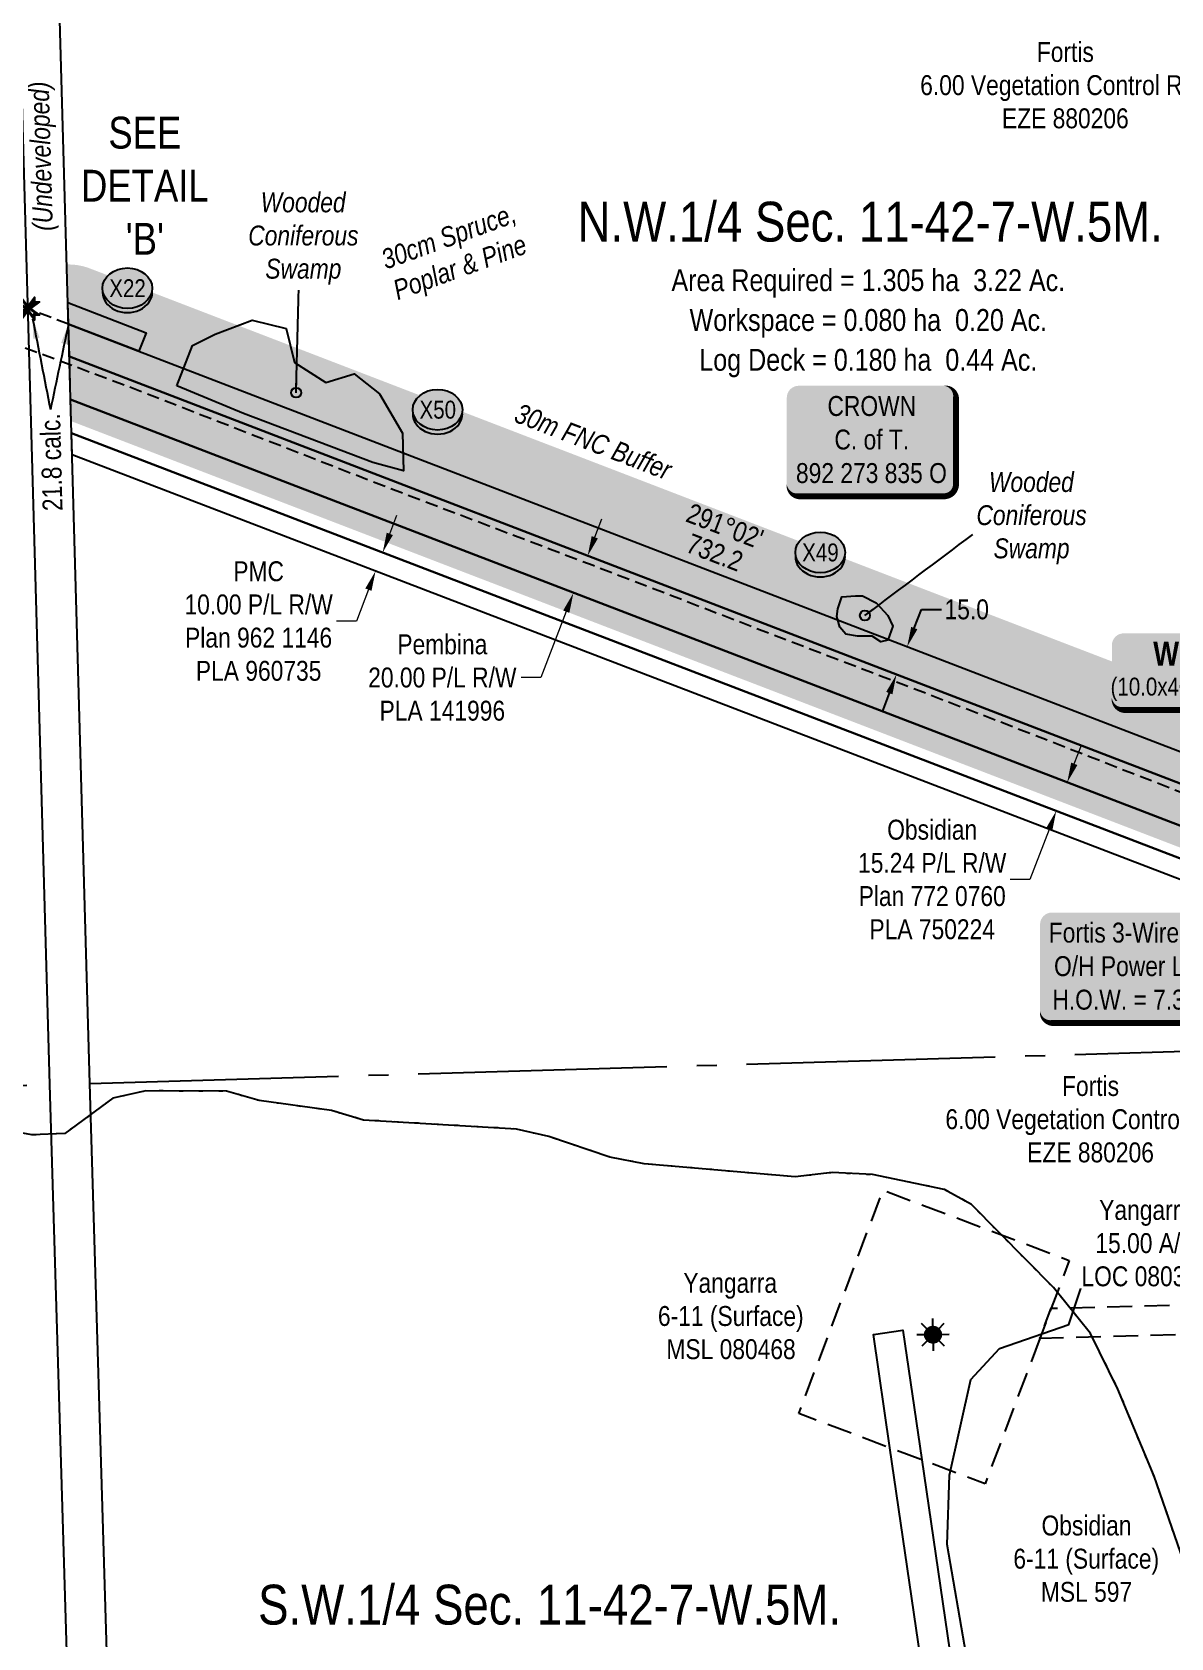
# Model space of a CAD drawing. Extents: x 633209 to 644713, y 5826006 to 5832721.
# Drawn here: x 641308 to 641880, y 5829889 to 5830696 of the extents above; entities that cross this region are included whole.
import ezdxf
from ezdxf.enums import TextEntityAlignment as Align

# ---------------------------------------------------------------- set-up
doc = ezdxf.new("R2010")
doc.units = 0
doc.header["$LTSCALE"] = 5
doc.header["$PDSIZE"] = 0.5
for name, pattern in [('foc-ACCESSROAD', [3.75, 2.5, -1.25]), ('foc-QUARTERLINE', [33, 25, -3, 2, -3]), ('foc-TRAV', [1.875, 1.25, -0.625]), ('foc-WHEELTRACKS', [2, 0.4, -1.6]), ('UG_PIPE', [1.875, 1.25, -0.625])]:
    doc.linetypes.add(name, pattern=pattern)
doc.layers.get('Defpoints').update_dxf_attribs({"color": 9})
for name, color, linetype in [('AS-OWNER', 7, 'Continuous'), ('AS-PIPE-UG', 44, 'UG_PIPE'), ('C-RW', 13, 'Continuous'), ('C-SYMBOL', 7, 'Continuous'), ('CG-NOTES', 7, 'Continuous'), ('DETAIL-T', 7, 'Continuous'), ('F-AR', 190, 'foc-ACCESSROAD'), ('F-RW', 190, 'Continuous'), ('F-WS', 190, 'foc-ACCESSROAD'), ('F-WS-S', 8, 'Continuous'), ('L-AREAREQUIRED', 7, 'Continuous'), ('L-AREAWORK', 5, 'Continuous'), ('L-BD1', 253, 'Continuous'), ('L-MON', 1, 'Continuous'), ('L-QSEC', 8, 'foc-QUARTERLINE'), ('L-ROAD-T', 7, 'Continuous'), ('L-SEC', 7, 'Continuous'), ('P-BUFFER-H 30m', 51, 'Continuous'), ('P-BUFFER-T', 40, 'Continuous'), ('P-CROSSINGS', 250, 'Continuous'), ('P-PROPOSED', 10, 'Continuous'), ('P-PROPOSED-H', 21, 'Continuous'), ('P-TEMP-BLOCKS', 250, 'Continuous'), ('P-TEMP-H', 41, 'Continuous'), ('P-TEMP_WORKSPACE', 46, 'Continuous'), ('P-TRAV', 4, 'foc-TRAV'), ('P-TXT', 4, 'Continuous'), ('T-BUSH-T', 110, 'Continuous'), ('T-WATER-P3', 160, 'foc-WHEELTRACKS'), ('WETLAND', 143, 'Continuous'), ('WETLAND-T', 146, 'Continuous')]:
    doc.layers.add(name, color=color, linetype=linetype)
for name, color, linetype, lineweight in [('C-AR-T', 13, 'Continuous', 9), ('C-RW-T', 13, 'Continuous', 9), ('C-WS-T', 13, 'Continuous', 9), ('F-EZE-T', 190, 'Continuous', 9), ('F-RW-T', 190, 'Continuous', 9), ('F-WS-T', 190, 'Continuous', 9), ('T-TEXT', 48, 'Continuous', 18)]:
    doc.layers.add(name, color=color, linetype=linetype, lineweight=lineweight)
doc.styles.add('100L', font='ARIALN.TTF', dxfattribs={"height": 11})
doc.styles.add('175L', font='ARIALN.TTF', dxfattribs={"height": 20})
doc.styles.add('80', font='ARIALN.TTF', dxfattribs={"height": 10})
doc.styles.add('80CG', font='ARIALN.TTF', dxfattribs={"height": 10})
doc.styles.add('80L', font='ARIALN.TTF', dxfattribs={"height": 10})
doc.styles.add('80LS', font='ARIALNI.TTF', dxfattribs={"height": 10})
doc.styles.add('BOLD', font='ARIALNB.TTF')
doc.styles.add('Crossing', font='ARIALN.TTF', dxfattribs={"height": 10})
doc.styles.add('foc-LtypeFont', font='ARIALN.TTF', dxfattribs={"height": 7.35})
doc.styles.add('MtXpl_Arial_Narrow', font='ARIALNI.TTF')
doc.linetypes.add('foc-TOPO-flowdirection-NOLINE', pattern='A,0,[">",foc-LtypeFont,S=0.3,R=0,X=0,Y=-0.945],-20,[">",foc-LtypeFont,S=0.3,R=0,X=0,Y=-0.945],0', length=20)
doc.dimstyles.new('Compass 5 000', dxfattribs={"dimscale": 5, "dimtxt": 9, "dimasz": 2, "dimexe": 0.2, "dimexo": 0.0625, "dimgap": 0.5, "dimtad": 0, "dimtih": 1, "dimtoh": 1, "dimzin": 0, "dimdsep": 46, "dimtxsty": '80CG', "dimcen": 0.1, "dimse1": 1, "dimse2": 1, "dimclrd": 256, "dimclrt": 256, "dimaunit": 1, "dimadec": 4, "dimazin": 0, "dimtfac": 0.06, "dimtofl": 0, "dimtmove": 0, "dimatfit": 1, "dimfxl": 0.2, "dimtolj": 1, "dimtzin": 0, "dimlwd": -1, "dimarcsym": 0})

# ---------------------------------------------------------------- blocks, each defined once
blk = doc.blocks.new('*D553')
at = {"layer": 'C-AR-T', "transparency": 16777216}
for p, q in [((641911.48, 5830087.71), (641901.48, 5830087.71)), ((641912.02, 5830067.58), (641911.48, 5830087.71)), ((641912.97, 5830032.6), (641913.24, 5830022.6))]:
    blk.add_line(p, q, dxfattribs=at)
for points in [[(641913.69, 5830067.62), (641910.36, 5830067.53), (641912.29, 5830057.58)], [(641914.64, 5830032.65), (641911.31, 5830032.56), (641912.7, 5830042.6)]]:
    blk.add_solid(points, dxfattribs=at)
at = {"layer": 'Defpoints', "color": 0, "transparency": 16777216}
for p in [(641866.56, 5830056.34), (641912.29, 5830057.58), (641866.97, 5830041.36)]:
    blk.add_point(p, dxfattribs=at)
at = {"layer": 'C-AR-T', "transparency": 16777216, "insert": (641867.16, 5830087.71), "char_height": 10, "attachment_point": 5, "style": '80CG', "bg_fill": 3, "box_fill_scale": 1.1, "bg_fill_color": 256, "bg_fill_true_color": 13158600, "bg_fill_transparency": 0}
blk.add_mtext('\\A1;Yangarra\\P15.00 A/R\\PLOC 080318', dxfattribs=at)
blk = doc.blocks.new('*D554')
at = {"layer": 'Defpoints', "color": 0, "transparency": 16777216}
for p in [(641940.4, 5830150.61), (641935.14, 5830120.94), (641941.14, 5830121.09)]:
    blk.add_point(p, dxfattribs=at)
at = {"layer": 'F-EZE-T', "transparency": 16777216}
for p, q in [((641924.4, 5830150.21), (641914.4, 5830149.96)), ((641950.4, 5830150.86), (641960.39, 5830151.11))]:
    blk.add_line(p, q, dxfattribs=at)
for points in [[(641924.36, 5830151.87), (641924.44, 5830148.54), (641934.4, 5830150.46)], [(641950.36, 5830152.53), (641950.44, 5830149.19), (641940.4, 5830150.61)]]:
    blk.add_solid(points, dxfattribs=at)
at = {"layer": 'F-EZE-T', "transparency": 16777216, "insert": (641839.25, 5830149.96), "char_height": 10, "attachment_point": 5, "style": '80CG'}
blk.add_mtext('\\A1;Fortis\\P6.00 Vegetation Control R/W\\PEZE 880206', dxfattribs=at)
blk = doc.blocks.new('label_road_undeveloped')
at = {"layer": 'L-ROAD-T', "style": '80L'}
blk.add_text('Government Road Allowance', height=10, dxfattribs=at).set_placement((0, 0), align=Align.MIDDLE_CENTER)
at = {"layer": 'T-TEXT', "style": '80LS'}
blk.add_text('(Undeveloped)', height=10, dxfattribs=at).set_placement((-154.19, 0), align=Align.MIDDLE_CENTER)
blk = doc.blocks.new('*D439')
at = {"layer": 'C-RW-T', "transparency": 16777216}
for p, q in [((641831.09, 5830328.53), (641834.67, 5830337.86)), ((641818.47, 5830295.62), (641808.79, 5830270.38)), ((641808.79, 5830270.38), (641798.79, 5830270.38))]:
    blk.add_line(p, q, dxfattribs=at)
for points in [[(641829.53, 5830329.12), (641832.65, 5830327.93), (641827.51, 5830319.19)], [(641816.92, 5830296.22), (641820.03, 5830295.02), (641822.05, 5830304.96)]]:
    blk.add_solid(points, dxfattribs=at)
at = {"layer": 'Defpoints', "color": 0, "transparency": 16777216}
for p in [(641844.92, 5830312.51), (641822.05, 5830304.96), (641839.46, 5830298.28)]:
    blk.add_point(p, dxfattribs=at)
at = {"layer": 'C-RW-T', "transparency": 16777216, "insert": (641759.71, 5830270.38), "char_height": 10, "attachment_point": 5, "style": '80CG'}
blk.add_mtext('\\A1;Obsidian\\P15.24 P/L R/W\\PPlan 772 0760\\PPLA 750224', dxfattribs=at)
blk = doc.blocks.new('*D507')
at = {"layer": 'Defpoints', "color": 0, "transparency": 16777216}
for p in [(641921.74, 5830669.88), (641923.57, 5830597.1), (641929.57, 5830597.25)]:
    blk.add_point(p, dxfattribs=at)
at = {"layer": 'F-EZE-T', "transparency": 16777216}
for p, q in [((641911.74, 5830669.63), (641901.74, 5830669.38)), ((641937.73, 5830670.28), (641947.73, 5830670.53))]:
    blk.add_line(p, q, dxfattribs=at)
for points in [[(641911.7, 5830671.29), (641911.78, 5830667.96), (641921.74, 5830669.88)], [(641937.69, 5830671.95), (641937.77, 5830668.61), (641927.74, 5830670.03)]]:
    blk.add_solid(points, dxfattribs=at)
at = {"layer": 'F-EZE-T', "transparency": 16777216, "insert": (641826.59, 5830669.38), "char_height": 10, "attachment_point": 5, "style": '80CG'}
blk.add_mtext('\\A1;Fortis\\P6.00 Vegetation Control R/W\\PEZE 880206', dxfattribs=at)
blk = doc.blocks.new('*D523')
at = {"layer": 'Defpoints', "color": 0, "transparency": 16777216}
for p in [(641586.63, 5830432.99), (641769.44, 5830362.89), (641762.27, 5830344.21)]:
    blk.add_point(p, dxfattribs=at)
at = {"layer": 'F-RW-T', "transparency": 16777216}
for p, q in [((641590.21, 5830442.33), (641593.79, 5830451.67)), ((641575.88, 5830404.97), (641563.18, 5830371.83)), ((641563.18, 5830371.83), (641553.18, 5830371.83))]:
    blk.add_line(p, q, dxfattribs=at)
for points in [[(641588.66, 5830442.93), (641591.77, 5830441.73), (641586.63, 5830432.99)], [(641574.33, 5830405.57), (641577.44, 5830404.37), (641579.46, 5830414.31)]]:
    blk.add_solid(points, dxfattribs=at)
at = {"layer": 'F-RW-T', "transparency": 16777216, "insert": (641513.64, 5830371.83), "char_height": 10, "attachment_point": 5, "style": '80CG'}
blk.add_mtext('\\A1;Pembina\\P20.00 P/L R/W\\PPLA 141996', dxfattribs=at)
blk = doc.blocks.new('*D524')
at = {"layer": 'Defpoints', "color": 0, "transparency": 16777216}
for p in [(641480.1, 5830425.38), (641513.09, 5830423.43), (641509.52, 5830414.1)]:
    blk.add_point(p, dxfattribs=at)
at = {"layer": 'F-RW-T', "transparency": 16777216}
for p, q in [((641487.26, 5830444.04), (641490.84, 5830453.38)), ((641476.52, 5830416.04), (641470.45, 5830400.2)), ((641470.45, 5830400.2), (641460.45, 5830400.2))]:
    blk.add_line(p, q, dxfattribs=at)
for points in [[(641485.7, 5830444.64), (641488.81, 5830443.45), (641483.68, 5830434.71)], [(641474.96, 5830416.63), (641478.07, 5830415.44), (641480.1, 5830425.38)]]:
    blk.add_solid(points, dxfattribs=at)
at = {"layer": 'F-RW-T', "transparency": 16777216, "insert": (641421.36, 5830400.2), "char_height": 10, "attachment_point": 5, "style": '80CG'}
blk.add_mtext('\\A1;PMC\\P10.00 P/L R/W\\PPlan 962 1146\\PPLA 960735', dxfattribs=at)
blk = doc.blocks.new('*U383')
h = blk.add_hatch(color=255)
edge = h.paths.add_edge_path()
edge.add_line((-36.5, -28.5), (36.5, -28.5))
edge.add_arc((36.5, -22.5), 6, 270, 360)
edge.add_line((42.5, -22.5), (42.5, 21))
edge.add_arc((36.5, 21), 6, 0, 90)
edge.add_line((36.5, 27), (-36.5, 27))
edge.add_arc((-36.5, 21), 6, 90, 180)
edge.add_line((-42.5, 21), (-42.5, -22.5))
edge.add_arc((-36.5, -22.5), 6, 180, 270)
at = {"color": 14, "flags": 128}
blk.add_lwpolyline([(-36.5, -28.5, 3, 3, 0), (36.5, -28.5, 3, 3, 0.414214), (42.5, -22.5, 3, 3, 0), (42.5, 21, 3, 0, 0.414214), (36.5, 27, 0, 0, 0), (-36.5, 27, 0, 0, 0.414214), (-42.5, 21, 0, 0, 0), (-42.5, -22.5, 0, 3, 0.414214)], format="xyseb", close=True, dxfattribs=at)
at = {"color": 14, "style": '80'}
blk.add_attdef('ENTER_TEXT_001', (-26.85, -4.92), '', height=10, dxfattribs=at)
blk = doc.blocks.new('GAS')
h = blk.add_hatch(color=255)
h.dxf.hatch_style = 1
edge = h.paths.add_edge_path()
edge.add_arc((0, 0), 0.9, 0, 360)
for p, q in [((0, 0.81), (0, 1.62)), ((-0.81, 0), (-1.62, 0)), ((-0.57, 0.57), (-1.14, 1.14)), ((0.57, 0.57), (1.14, 1.14)), ((1.62, 0), (0.81, 0)), ((-0.57, -0.57), (-1.14, -1.14)), ((0, -0.81), (0, -1.62)), ((1.14, -1.14), (0.57, -0.57))]:
    blk.add_line(p, q)
blk.add_circle((0, 0), 0.8)
blk = doc.blocks.new('*U563')
at = {"true_color": 0xff8aff}
h = blk.add_hatch(color=211, dxfattribs=at)
edge = h.paths.add_edge_path()
edge.add_line((-24, -20), (24, -20))
edge.add_arc((24, -14), 6, 270, 360)
edge.add_line((30, -14), (30, 12.5))
edge.add_arc((24, 12.5), 6, 0, 90)
edge.add_line((24, 18.5), (-24, 18.5))
edge.add_arc((-24, 12.5), 6, 90, 180)
edge.add_line((-30, 12.5), (-30, -14))
edge.add_arc((-24, -14), 6, 180, 270)
at = {"color": 250, "flags": 128}
blk.add_lwpolyline([(-24, -20, 3, 3, 0), (24, -20, 3, 3, 0.414214), (30, -14, 3, 3, 0), (30, 12.5, 3, 0, 0.414214), (24, 18.5, 0, 0, 0), (-24, 18.5, 0, 0, 0.414214), (-30, 12.5, 0, 0, 0), (-30, -14, 0, 3, 0.414214)], format="xyseb", close=True, dxfattribs=at)
at = {"flags": 128}
blk.add_lwpolyline([(-20.15, -12.92, 0, 7.5, 0), (0, 0, 0, 0, 0)], format="xyseb", dxfattribs=at)
at = {"color": 250}
for tag, p, height, style in [('TEMP_AREA_W1_001', (-9.21, 2.24), 12, 'BOLD'), ('ENTER_TEXT_001', (-30.66, -12.78), 9, '80')]:
    blk.add_attdef(tag, p, '', height=height, dxfattribs=dict(at, style=style))
blk = doc.blocks.new('TEMP')
h = blk.add_hatch(color=255)
h.dxf.hatch_style = 1
h.paths.add_polyline_path([(-1.15, -0.67), (-0.67, -0.67), (-0.67, -1.15), (0, -0.25), (0.67, -1.15), (0.67, -0.67), (1.15, -0.67), (0.25, 0), (1.15, 0.67), (0.67, 0.67), (0.67, 1.15), (0, 0.25), (-0.67, 1.15), (-0.67, 0.67), (-1.15, 0.67), (-0.25, 0)])
h.paths.add_polyline_path([(0.57, 0.85), (0.57, 0.57), (0.85, 0.57), (0.08, 0), (0.85, -0.57), (0.57, -0.57), (0.57, -0.85), (0, -0.08), (-0.57, -0.85), (-0.57, -0.57), (-0.85, -0.57), (-0.08, 0), (-0.85, 0.57), (-0.57, 0.57), (-0.57, 0.85), (0, 0.08)], flags=16)
h = blk.add_hatch(color=1)
h.dxf.hatch_style = 1
h.paths.add_polyline_path([(-0.07, -0.01), (-0.08, 0), (-0.85, -0.57), (-0.57, -0.57), (-0.57, -0.85), (0.07, 0.01), (0.08, 0), (0.85, 0.57), (0.57, 0.57), (0.57, 0.85)])
at = {"color": 1}
for p, q in [((-0.08, 0), (0.08, 0)), ((0, 0.08), (0, -0.08))]:
    blk.add_line(p, q, dxfattribs=at)
at = {"color": 255, "flags": 128}
blk.add_lwpolyline([(-0.25, 0), (-1.15, 0.67), (-0.67, 0.67), (-0.67, 1.15), (0, 0.25), (0.67, 1.15), (0.67, 0.67), (1.15, 0.67), (0.25, 0), (1.15, -0.67), (0.67, -0.67), (0.67, -1.15), (0, -0.25), (-0.67, -1.15), (-0.67, -0.67), (-1.15, -0.67)], close=True, dxfattribs=at)
at = {"color": 1, "flags": 128}
blk.add_lwpolyline([(-0.08, 0), (-0.85, 0.57), (-0.57, 0.57), (-0.57, 0.85), (0, 0.08), (0.57, 0.85), (0.57, 0.57), (0.85, 0.57), (0.08, 0), (0.85, -0.57), (0.57, -0.57), (0.57, -0.85), (0, -0.08), (-0.57, -0.85), (-0.57, -0.57), (-0.85, -0.57)], close=True, dxfattribs=at)
blk = doc.blocks.new('*U578')
h = blk.add_hatch(color=255)
edge = h.paths.add_edge_path()
edge.add_line((-41.5, -28.5), (41.5, -28.5))
edge.add_arc((41.5, -22.5), 6, 270, 360)
edge.add_line((47.5, -22.5), (47.5, 21))
edge.add_arc((41.5, 21), 6, 0, 90)
edge.add_line((41.5, 27), (-41.5, 27))
edge.add_arc((-41.5, 21), 6, 90, 180)
edge.add_line((-47.5, 21), (-47.5, -22.5))
edge.add_arc((-41.5, -22.5), 6, 180, 270)
at = {"color": 104, "flags": 128}
blk.add_lwpolyline([(81.53, 76.5, 0, 7.5, 0), (0, 0, 0, 0, 0)], format="xyseb", dxfattribs=at)
blk.add_lwpolyline([(-41.5, -28.5, 3, 3, 0), (41.5, -28.5, 3, 3, 0.414214), (47.5, -22.5, 3, 3, 0), (47.5, 21, 3, 0, 0.414214), (41.5, 27, 0, 0, 0), (-41.5, 27, 0, 0, 0.414214), (-47.5, 21, 0, 0, 0), (-47.5, -22.5, 0, 3, 0.414214)], format="xyseb", close=True, dxfattribs=at)
at = {"color": 104, "style": '80'}
blk.add_attdef('ENTER_TEXT_001', (-26.85, -4.92), '', height=10, dxfattribs=at)
blk = doc.blocks.new('xing2')
h = blk.add_hatch(color=50)
h.dxf.hatch_style = 1
edge = h.paths.add_edge_path()
edge.add_ellipse((0, 0), major_axis=(-12.5, 0), ratio=0.816297, start_angle=0, end_angle=360)
h = blk.add_hatch(color=250)
h.dxf.hatch_style = 1
edge = h.paths.add_edge_path()
edge.add_ellipse((0, -2.05), major_axis=(-12.5, 0), ratio=0.816297, start_angle=0, end_angle=180)
edge.add_line((12.5, -2.05), (12.5, 0))
edge.add_ellipse((0, 0), major_axis=(-12.5, 0), ratio=0.816297, start_angle=0, end_angle=180, ccw=False)
edge.add_line((-12.5, 0), (-12.5, -2.05))
at = {"color": 250}
blk.add_ellipse((0, 0), major_axis=(-12.5, 0), ratio=0.816297, dxfattribs=at)
blk.add_ellipse((0, -2.05), major_axis=(-12.5, 0), ratio=0.816297, start_param=0, end_param=3.141593, dxfattribs=at)
at = {"color": 250, "style": 'Crossing'}
blk.add_attdef('CROSSING', text='', height=9, dxfattribs=at).set_placement((0.09, 0.02), align=Align.MIDDLE_CENTER)
at = {"color": 250, "style": 'Crossing', "flags": 1}
for tag, p in [('OWNER', (0.09, -12.49)), ('DESCRIPTION', (0.09, -25.77)), ('LOCATION', (0.09, -39.3)), ('DWG_REF', (0.09, -52.84))]:
    blk.add_attdef(tag, text='', height=9, dxfattribs=at).set_placement(p, align=Align.MIDDLE_CENTER)
blk = doc.blocks.new('*D685')
at = {"layer": 'Defpoints', "color": 0, "transparency": 16777216}
for p in [(641729.99, 5830393.98), (641747.13, 5830387.39), (641724.61, 5830379.98)]:
    blk.add_point(p, dxfattribs=at)
at = {"layer": 'P-TXT', "transparency": 16777216}
for p, q in [((641750.72, 5830396.72), (641754.31, 5830406.06)), ((641754.31, 5830406.06), (641764.31, 5830406.06)), ((641738.16, 5830364.06), (641734.57, 5830354.73))]:
    blk.add_line(p, q, dxfattribs=at)
for points in [[(641749.17, 5830397.32), (641752.28, 5830396.12), (641747.13, 5830387.39)], [(641736.61, 5830364.66), (641739.72, 5830363.46), (641741.75, 5830373.39)]]:
    blk.add_solid(points, dxfattribs=at)
at = {"layer": 'P-TXT', "transparency": 16777216, "insert": (641777.06, 5830406.06), "char_height": 10, "attachment_point": 5, "style": '80CG'}
blk.add_mtext('\\A1;15.0', dxfattribs=at)

msp = doc.modelspace()

# ---------------------------------------------------------------- hatches: boundary and pattern name
at = {"layer": 'P-BUFFER-H 30m'}
h = msp.add_hatch(color=256, dxfattribs=at)
h.dxf.hatch_style = 1
edge = h.paths.add_edge_path()
edge.add_arc((641325.836, 5830549.383), 29.991, 68.967689, 91.615278, ccw=False)
edge.add_line((641336.599, 5830577.376), (641999.449, 5830322.502))
edge.add_arc((641988.685, 5830294.51), 29.991, 53.677981, 68.967689, ccw=False)
edge.add_line((642006.449, 5830318.673), (642142.182, 5830218.888))
edge.add_line((642142.182, 5830218.888), (642723.217, 5829798.196))
edge.add_line((642723.217, 5829798.196), (642958.465, 5829718.653))
edge.add_line((642958.465, 5829718.653), (642960.511, 5829640.759))
edge.add_arc((642959.723, 5829670.739), 29.991, 251.318273, 271.504383, ccw=False)
edge.add_line((642950.117, 5829642.329), (642692.747, 5829729.353))
edge.add_arc((642702.353, 5829757.763), 29.991, 234.094031, 251.318273, ccw=False)
edge.add_line((642684.765, 5829733.471), (642098.079, 5830158.254))
edge.add_arc((642115.667, 5830182.546), 29.991, 233.677981, 234.09403, ccw=False)
edge.add_line((642097.903, 5830158.383), (641966.904, 5830254.688))
edge.add_line((641966.904, 5830254.688), (641327.21, 5830500.658))
edge.add_line((641327.21, 5830500.658), (641324.99, 5830579.362))
at = {"layer": 'P-PROPOSED-H'}
h = msp.add_hatch(color=256, dxfattribs=at)
h.dxf.hatch_style = 1
h.paths.add_polyline_path([(641325.836, 5830549.383), (641988.685, 5830294.51), (642124.505, 5830194.66), (642709.308, 5829771.241), (642959.304, 5829686.71), (642959.723, 5829670.739), (642702.353, 5829757.763), (642115.667, 5830182.546), (641981.425, 5830281.236), (641326.294, 5830533.141)])
at = {"layer": 'P-TEMP-H'}
h = msp.add_hatch(color=256, dxfattribs=at)
h.dxf.hatch_style = 1
h.paths.add_polyline_path([(641325.836, 5830549.383), (641325.53, 5830560.211), (641364.8, 5830545.111), (641361.212, 5830535.78)])

# ---------------------------------------------------------------- linework, layer by layer
at = {"layer": 'AS-PIPE-UG', "flags": 128}
msp.add_lwpolyline([(640336.953, 5830972.019), (640341.193, 5830956.484), (640344.55, 5830943.008), (640346.991, 5830934.881), (640349.08, 5830927.159), (640351.027, 5830919.881), (640354.123, 5830908.779), (640356.035, 5830903.9), (640360.296, 5830901.421), (640367.963, 5830898.512), (640380.477, 5830893.723), (640491.861, 5830847.438), (640505.664, 5830841.556), (640521.945, 5830833.141), (640549.843, 5830824.432), (640567.785, 5830817.729), (640587.119, 5830809.077), (640604.34, 5830802.662), (640620.642, 5830796.606), (640736.401, 5830752.379), (640829.928, 5830715.609), (640892.807, 5830691.664), (640983.624, 5830656.554), (641103.432, 5830610.642), (641112.239, 5830607.397), (641128.87, 5830601.387), (641147.07, 5830594.52), (641166.453, 5830586.354), (641181.131, 5830581.256), (641195.157, 5830575.937), (641210.246, 5830570.751), (641272.52, 5830549.264), (641355.112, 5830518.485), (641484.342, 5830468.159), (641589.34, 5830428.251), (641691.626, 5830388.925), (641798.888, 5830347.778), (641933.223, 5830295.433), (641944.162, 5830291.673), (641959.762, 5830285.753), (641971.151, 5830281.605), (641979.334, 5830277.889), (641986.415, 5830273.004), (641994.145, 5830267.067), (642011.682, 5830254.308), (642031.097, 5830239.766), (642047.63, 5830227.341), (642114.424, 5830177.949), (642197.018, 5830117.715), (642321.245, 5830027.351), (642352.029, 5830000.422), (642439.797, 5829939.264), (642506.557, 5829888.218), (642566.031, 5829844.55), (642615.621, 5829810.488), (642641.859, 5829792.032), (642660.964, 5829778.777), (642684.833, 5829762.252), (642695.519, 5829755.065), (642700.714, 5829752.418), (642708.816, 5829748.996), (642718.64, 5829745.167), (642735.888, 5829739.312), (642757.293, 5829732.181), (642781.604, 5829724.472), (642803.286, 5829717.369), (642873.003, 5829691.932), (642965.87, 5829663.422), (643036.138, 5829638.998), (643069.035, 5829627.461), (643074.234, 5829625.766), (643090.466, 5829619.967), (643117.514, 5829610.081), (643139.189, 5829601.874), (643157.33, 5829594.591), (643189.219, 5829585.261)], dxfattribs=at)
at = {"layer": 'C-RW'}
msp.add_lwpolyline([(641935.078, 5830261.615), (641327.38, 5830494.631), (641326.904, 5830511.486), (641934.666, 5830278.098)], dxfattribs=at)
at = {"layer": 'F-AR', "flags": 128}
msp.add_lwpolyline([(641942.428, 5830076.236), (641942.842, 5830043.414), (641942.842, 5830043.414), (641937.008, 5830043.255), (641885.706, 5830041.865), (641813.789, 5830039.916), (641819.503, 5830055.069), (641929.651, 5830058.054), (641936.413, 5830067.677), (641942.428, 5830076.236), (641942.428, 5830076.236)], close=True, dxfattribs=at)
at = {"layer": 'F-RW', "flags": 128}
for points in [[(642693.08, 5829739.793), (642329.002, 5830004.517), (642315.433, 5830014.343), (642146.087, 5830137.025), (642145.773, 5830137.275), (642106.961, 5830165.349), (642077.504, 5830187.044), (642076.81, 5830187.547), (641975.173, 5830262.564), (641961.085, 5830267.966), (641947.565, 5830273.151), (641940.735, 5830275.771), (641937.468, 5830277.023), (641934.666, 5830278.098), (641326.904, 5830511.486), (641326.294, 5830533.141), (641981.425, 5830281.236), (642115.667, 5830182.546), (642702.353, 5829757.763)], [(641935.349, 5830250.813), (641327.685, 5830483.801), (641327.38, 5830494.631), (641935.078, 5830261.615)]]:
    msp.add_lwpolyline(points, dxfattribs=at)
msp.add_lwpolyline([(641753.372, 5829435.314), (641569.149, 5829419.682), (641359.894, 5829393.782), (641359.442, 5829408.79), (641567.359, 5829434.552), (641741.193, 5829448.914), (641787.925, 5829645.625), (641738.461, 5829984.905), (641730.153, 5830041.89), (641744.988, 5830044.053), (641754.493, 5829978.86), (641803.175, 5829644.95), (641753.372, 5829435.314)], close=True, dxfattribs=at)
at = {"layer": 'F-WS', "flags": 128}
msp.add_lwpolyline([(641813.789, 5830039.916), (641786.251, 5829966.884), (641754.493, 5829978.86), (641738.461, 5829984.905), (641692.725, 5830002.152), (641735.043, 5830114.382), (641828.569, 5830079.112), (641819.503, 5830055.069), (641813.789, 5830039.916)], close=True, dxfattribs=at)
at = {"layer": 'L-QSEC'}
for p, q in [((641336.591, 5830167.961), (642142.82, 5830191.674)), ((640520.204, 5830144.077), (641316.486, 5830167.398))]:
    msp.add_line(p, q, dxfattribs=at)
at = {"layer": 'L-SEC'}
for p, q in [((641316.486, 5830167.398), (641293.829, 5830970.852)), ((641336.591, 5830167.961), (641313.933, 5830971.453)), ((641340.67, 5829364.023), (641316.486, 5830167.398)), ((641360.773, 5829364.597), (641336.591, 5830167.961))]:
    msp.add_line(p, q, dxfattribs=at)
at = {"layer": 'P-PROPOSED', "flags": 128}
msp.add_lwpolyline([(641325.836, 5830549.383), (641988.685, 5830294.51), (642124.505, 5830194.66), (642709.308, 5829771.241), (642959.304, 5829686.71), (642959.723, 5829670.739), (642702.353, 5829757.763), (642115.667, 5830182.546), (641981.425, 5830281.236), (641326.294, 5830533.141)], close=True, dxfattribs=at)
at = {"layer": 'P-TEMP_WORKSPACE', "flags": 128}
msp.add_lwpolyline([(641325.836, 5830549.383), (641325.53, 5830560.211), (641364.8, 5830545.111), (641361.212, 5830535.78)], close=True, dxfattribs=at)
at = {"layer": 'P-TRAV', "flags": 128}
msp.add_lwpolyline([(641325.836, 5830549.383), (641305.493, 5830557.205)], dxfattribs=at)
at = {"layer": 'T-WATER-P3', "flags": 128}
msp.add_lwpolyline([(642582.864, 5829303.303), (642570.244, 5829316.075), (642538.433, 5829362.868), (642514.748, 5829380.465), (642493.983, 5829389.861), (642480.295, 5829393.542), (642467.584, 5829401.742), (642425.481, 5829422.803), (642391.978, 5829452.846), (642303.078, 5829509.796), (642274.598, 5829522.788), (642236.276, 5829546.802), (642224.87, 5829556.444), (642109.254, 5829691.512), (642093.941, 5829718.472), (642084.816, 5829730.933), (642054.05, 5829763.534), (642031.245, 5829781.054), (642006.349, 5829796.543), (641949.2, 5829841.097), (641897.91, 5829893.905), (641871.136, 5829970.716), (641853.021, 5830014.471), (641839.27, 5830042.415), (641820.567, 5830065.505), (641779.383, 5830107.164), (641765.69, 5830114.773), (641729.643, 5830122.187), (641709.499, 5830123.172), (641690.807, 5830121.026), (641614.945, 5830127.667), (641597.738, 5830131.017), (641567.108, 5830141.258), (641550.878, 5830145.068), (641474.1, 5830149.613), (641457.936, 5830154.339), (641421.697, 5830159.398), (641405.209, 5830164.057), (641364.666, 5830164.265), (641348.134, 5830160.555), (641323.994, 5830142.83), (641307.517, 5830142.127), (641258.269, 5830151.174), (641157.149, 5830181.047)], dxfattribs=at)
at = {"layer": 'T-WATER-P3', "linetype": 'foc-TOPO-flowdirection-NOLINE', "flags": 128}
msp.add_lwpolyline([(642582.864, 5829303.303), (642570.244, 5829316.075), (642538.433, 5829362.868), (642514.748, 5829380.465), (642493.983, 5829389.861), (642480.295, 5829393.542), (642467.584, 5829401.742), (642425.481, 5829422.803), (642391.978, 5829452.846), (642303.078, 5829509.796), (642274.598, 5829522.788), (642236.276, 5829546.802), (642224.87, 5829556.444), (642109.254, 5829691.512), (642093.941, 5829718.472), (642084.816, 5829730.933), (642054.05, 5829763.534), (642031.245, 5829781.054), (642006.349, 5829796.543), (641949.2, 5829841.097), (641897.91, 5829893.905), (641871.136, 5829970.716), (641853.021, 5830014.471), (641839.27, 5830042.415), (641820.567, 5830065.505), (641779.383, 5830107.164), (641765.69, 5830114.773), (641729.643, 5830122.187), (641709.499, 5830123.172), (641690.807, 5830121.026), (641614.945, 5830127.667), (641597.738, 5830131.017), (641567.108, 5830141.258), (641550.878, 5830145.068), (641474.1, 5830149.613), (641457.936, 5830154.339), (641421.697, 5830159.398), (641405.209, 5830164.057), (641364.666, 5830164.265), (641348.134, 5830160.555), (641323.994, 5830142.83), (641307.517, 5830142.127), (641258.269, 5830151.174), (641157.149, 5830181.047)], dxfattribs=at)
at = {"layer": 'WETLAND'}
for points in [[(641380.298, 5830518.375), (641388.182, 5830538.638), (641399.566, 5830544.33), (641418.067, 5830551.446), (641435.144, 5830547.177), (641439.413, 5830530.1), (641455.067, 5830520.138), (641469.298, 5830524.407), (641482.106, 5830514.446), (641493.598, 5830494.589), (641494.145, 5830475.682), (641478.718, 5830479.863), (641413.797, 5830504.484), (641380.298, 5830518.375)], [(641731.517, 5830409.403), (641737.417, 5830403.011), (641739.875, 5830397.603), (641737.417, 5830390.72), (641733.975, 5830389.737), (641729.55, 5830392.687), (641725.617, 5830392.687), (641722.175, 5830392.687), (641716.275, 5830393.67), (641713.325, 5830397.111), (641711.85, 5830402.52), (641712.342, 5830406.453), (641714.309, 5830412.353), (641721.192, 5830412.845), (641724.634, 5830412.845), (641731.517, 5830409.403)]]:
    msp.add_lwpolyline(points, close=True, dxfattribs=at)
msp.add_lwpolyline([(641776.765, 5829881.193), (641767.162, 5829936.409), (641768.362, 5829971.219), (641779.165, 5830019.232), (641793.569, 5830034.836), (641828.379, 5830046.84), (641836.781, 5830072.047), (641842.783, 5830081.65), (641869.191, 5830094.853), (641899.199, 5830094.853)], dxfattribs=at)

# ---------------------------------------------------------------- block references
at = {"layer": 'AS-OWNER'}
ref = msp.add_blockref('*U383', (641729.163, 5830491.439), dxfattribs=at)
ref.add_attrib('ENTER_TEXT_001', 'CROWN', (641707.103, 5830503.279), dxfattribs={"layer": '0', "color": 14, "height": 10, "style": '80'})
ref.add_attrib('ENTER_TEXT_002', 'C. of T.', (641710.599, 5830486.435), dxfattribs={"layer": '0', "color": 14, "height": 10, "style": '80'})
ref.add_attrib('ENTER_TEXT_003', '892 273 835 O', (641691.274, 5830469.591), dxfattribs={"layer": '0', "color": 14, "height": 10, "style": '80'})
at = {"layer": 'CG-NOTES', "xscale": 0.9996836799999999, "yscale": 0.9996836799999999, "zscale": 0.9996836799999999, "rotation": 91.60030847652281}
msp.add_blockref('label_road_undeveloped', (641307.668, 5830787.818), dxfattribs=at)
at = {"layer": 'F-WS-S', "xscale": 4.999999999999792, "yscale": 4.999999999999792, "zscale": 4.999999999999792, "rotation": 0.2260728010244115}
msp.add_blockref('GAS', (641760.112, 5830041.778), dxfattribs=at)
at = {"layer": 'L-MON', "color": 5, "xscale": 4.9984184, "yscale": 4.9984184, "zscale": 4.9984184}
msp.add_blockref('TEMP', (641305.493, 5830557.205), dxfattribs=at)
at = {"layer": 'P-CROSSINGS', "xscale": 0.99968368, "yscale": 0.99968368, "zscale": 0.99968368}
msp.add_blockref('xing2', (641355.418, 5830567.433), dxfattribs=at).add_auto_attribs({'CROSSING': 'X22'})
at = {"layer": 'P-CROSSINGS', "color": 4}
for p, values in [((641511.268, 5830506.413), {'CROSSING': 'X50'}), ((641703.474, 5830434.703), {'CROSSING': 'X49'})]:
    msp.add_blockref('xing2', p, dxfattribs=at).add_auto_attribs(values)
at = {"layer": 'P-CROSSINGS', "color": 104}
ref = msp.add_blockref('*U578', (641861.366, 5830226.852), dxfattribs=dict(at, xscale=0.99968368, yscale=0.99968368, zscale=0.99968368))
ref.add_attrib('ENTER_TEXT_001', "Fortis 3-Wire '19'", (641818.246, 5830238.757), dxfattribs={"layer": '0', "color": 104, "height": 9.99684, "style": '80'})
ref.add_attrib('ENTER_TEXT_002', 'O/H Power Line', (641820.908, 5830221.918), dxfattribs={"layer": '0', "color": 104, "height": 9.99684, "style": '80'})
ref.add_attrib('ENTER_TEXT_003', 'H.O.W. = 7.37m', (641820.08, 5830205.08), dxfattribs={"layer": '0', "color": 104, "height": 9.99684, "style": '80'})
at = {"layer": 'P-TEMP-BLOCKS', "color": 3, "xscale": 0.99968368, "yscale": 0.99968368, "zscale": 0.99968368}
msp.add_blockref('*U563', (641879.95, 5830375.595), dxfattribs=at).add_auto_attribs({'TEMP_AREA_W1_001': 'W13', 'ENTER_TEXT_001': '(10.0x40.0)'})

# ---------------------------------------------------------------- texts
at = {"layer": 'C-SYMBOL', "color": 3, "style": '175L'}
for s, height, p in [('N.W.1/4 Sec. 11-42-7-W.5M.', 19.99368, (641728.59, 5830584.882)), ('S.W.1/4 Sec. 11-42-7-W.5M.', 20, (641567.523, 5829890.183))]:
    msp.add_text(s, height=height, dxfattribs=at).set_placement(p, align=Align.BOTTOM_CENTER)
at = {"layer": 'C-WS-T', "insert": (641800.212, 5829950.945), "char_height": 10, "attachment_point": 1, "style": '80L'}
msp.add_mtext_dynamic_manual_height_columns('\\pi14.41;Obsidian\\P\\pi0.26953;6-11 (Surface)\\P\\pi14.1;MSL 597', width=72.65365, gutter_width=50.016, heights=[0], dxfattribs=at)
at = {"layer": 'DETAIL-T', "color": 3, "insert": (641364.213, 5830618.924), "char_height": 15.9949, "width": 63.616, "attachment_point": 5, "style": '80CG'}
msp.add_mtext("SEE\\PDETAIL\\P'B'", dxfattribs=at)
at = {"layer": 'F-WS-T', "insert": (641621.66, 5830072.835), "char_height": 9.99685, "attachment_point": 1, "style": '80L'}
msp.add_mtext_dynamic_manual_height_columns('\\pi13.039;Yangarra\\P\\pi0.27747;6-11 (Surface)\\P\\pi4.536;MSL 080468', width=72.64683, gutter_width=50.016, heights=[0], dxfattribs=at)
at = {"layer": 'L-AREAREQUIRED', "color": 5, "style": '100L'}
msp.add_text('Area Required = 1.305 ha  3.22 Ac.', height=10.99304, dxfattribs=at).set_placement((641727.62, 5830562.671), align=Align.BOTTOM_CENTER)
at = {"layer": 'L-AREAWORK', "color": 5, "style": '100L'}
for s, p in [('Workspace = 0.080 ha  0.20 Ac.', (641727.62, 5830542.684)), ('Log Deck = 0.180 ha  0.44 Ac.', (641727.62, 5830522.696))]:
    msp.add_text(s, height=10.99304, dxfattribs=at).set_placement(p, align=Align.BOTTOM_CENTER)
at = {"layer": 'L-BD1', "color": 3, "style": '175L'}
for s, p in [("291°02'", (641655.61, 5830448.018)), ('732.2', (641650.498, 5830434.722))]:
    msp.add_text(s, height=9.9968, rotation=338.967689, dxfattribs=at).set_placement(p, align=Align.MIDDLE_CENTER)
at = {"layer": 'P-BUFFER-T', "insert": (641552.31, 5830510.053), "char_height": 9.99684, "attachment_point": 1, "rotation": 338.967689, "style": '80L'}
msp.add_mtext_dynamic_manual_height_columns('\\pi0.37693;{\\fArial Narrow|b0|i1|c0|p34;30m FNC Buffer}', width=83.85173, gutter_width=50.016, heights=[0], dxfattribs=at)
at = {"layer": 'P-TXT', "insert": (641312.246, 5830479.906), "char_height": 9.9968, "width": 54.51658, "attachment_point": 2, "rotation": 91.504383, "style": '175L'}
msp.add_mtext('21.8 calc.', dxfattribs=at)
at = {"layer": 'T-BUSH-T', "insert": (641515.06, 5830598.236), "char_height": 9.99684, "width": 80.39519, "attachment_point": 2, "rotation": 20, "line_spacing_factor": 0.989768, "style": 'MtXpl_Arial_Narrow'}
msp.add_mtext('30cm Spruce, Poplar & Pine', dxfattribs=at)
at = {"layer": 'WETLAND-T', "char_height": 9.99684, "attachment_point": 1, "style": '80L'}
for insert in [(641415.578, 5830615.582), (641781.368, 5830475.108)]:
    msp.add_mtext_dynamic_manual_height_columns('\\pi6.835;{\\fArial Narrow|b0|i1|c0|p34;Wooded \\P\\pi0.56824;Coniferous \\P\\pi9.1637;Swamp}', width=55.45082, gutter_width=50.016, heights=[0], dxfattribs=dict(at, insert=insert))

# ---------------------------------------------------------------- dimensions: what is measured, and where the dimension line sits
at = {"layer": 'C-RW-T'}
dim = msp.add_linear_dim(base=(641822.052, 5830304.956), p1=(641844.92, 5830312.513), p2=(641839.463, 5830298.279), angle=249.020313, text='Obsidian\\P15.24 P/L R/W\\PPlan 772 0760\\PPLA 750224', dimstyle='Compass 5 000', dxfattribs=at)
dim.commit()
dim.dimension.update_dxf_attribs({"geometry": '*D439', "text_midpoint": (641759.707, 5830270.377), "dimtype": 161})
at = {"layer": 'F-EZE-T'}
dim = msp.add_linear_dim(base=(641921.736, 5830669.878), p1=(641929.566, 5830597.247), p2=(641923.566, 5830597.096), angle=181.440449, text='Fortis\\P6.00 Vegetation Control R/W\\PEZE 880206', dimstyle='Compass 5 000', dxfattribs=at)
dim.commit()
dim.dimension.update_dxf_attribs({"geometry": '*D507', "text_midpoint": (641826.585, 5830669.376), "dimtype": 161})
at = {"layer": 'F-RW-T'}
for base, p1, p2, angle, text, picture, middle in [((641480.098, 5830425.375), (641513.095, 5830423.428), (641509.516, 5830414.095), 249.02107, 'PMC\\P10.00 P/L R/W\\PPlan 962 1146\\PPLA 960735', '*D524', (641421.36, 5830400.203)), ((641586.631, 5830432.994), (641762.273, 5830344.206), (641769.439, 5830362.892), 69.019465, 'Pembina\\P20.00 P/L R/W\\PPLA 141996', '*D523', (641513.638, 5830371.835))]:
    dim = msp.add_linear_dim(base=base, p1=p1, p2=p2, angle=angle, text=text, dimstyle='Compass 5 000', dxfattribs=at)
    dim.commit()
    dim.dimension.update_dxf_attribs({"geometry": picture, "text_midpoint": middle, "dimtype": 161})
at = {"layer": 'P-TXT'}
dim = msp.add_linear_dim(base=(641747.134, 5830387.389), p1=(641724.612, 5830379.983), p2=(641729.994, 5830393.98), angle=68.967689, text='15.0', dimstyle='Compass 5 000', dxfattribs=at)
dim.commit()
dim.dimension.update_dxf_attribs({"geometry": '*D685', "text_midpoint": (641777.064, 5830406.057), "dimtype": 161})

# ---------------------------------------------------------------- leaders
at = {"layer": 'P-TXT', "path_type": 1}
for points in [[(641307.814, 5830552.091), (641316.775, 5830506.58)], [(641325.836, 5830549.383), (641316.775, 5830506.58)]]:
    msp.add_leader(points, dimstyle='Compass 5 000', override={"dimgap": 0.5, "dimtad": 0}, dxfattribs=at)
at = {"layer": 'WETLAND-T', "path_type": 1}
for points, override in [([(641440.213, 5830514.966), (641441.515, 5830566.381)], {"dimasz": 1, "dimldrblk": 'DotBlank'}), ([(641725.92, 5830403.036), (641780.11, 5830443.739)], {"dimasz": 1, "dimgap": 0.5, "dimtad": 0, "dimldrblk": 'DotBlank'})]:
    msp.add_leader(points, dimstyle='Compass 5 000', override=override, dxfattribs=at)

# ---------------------------------------------------------------- next in the draw order: dimensions: what is measured, and where the dimension line sits
at = {"layer": 'C-AR-T'}
dim = msp.add_linear_dim(base=(641912.295, 5830057.583), p1=(641866.969, 5830041.357), p2=(641866.563, 5830056.344), angle=91.552235, text='Yangarra\\P15.00 A/R\\PLOC 080318', dimstyle='Compass 5 000', override={"dimtfill": 1}, dxfattribs=at)
dim.commit()
dim.dimension.update_dxf_attribs({"geometry": '*D553', "text_midpoint": (641867.164, 5830087.71), "dimtype": 161})

# ---------------------------------------------------------------- next in the draw order: dimensions: what is measured, and where the dimension line sits
at = {"layer": 'F-EZE-T'}
dim = msp.add_linear_dim(base=(641940.401, 5830150.609), p1=(641935.136, 5830120.94), p2=(641941.14, 5830121.091), angle=1.434959, text='Fortis\\P6.00 Vegetation Control R/W\\PEZE 880206', dimstyle='Compass 5 000', dxfattribs=at)
dim.commit()
dim.dimension.update_dxf_attribs({"geometry": '*D554', "text_midpoint": (641839.246, 5830149.958), "dimtype": 161})

doc.saveas('drawing.dxf')
